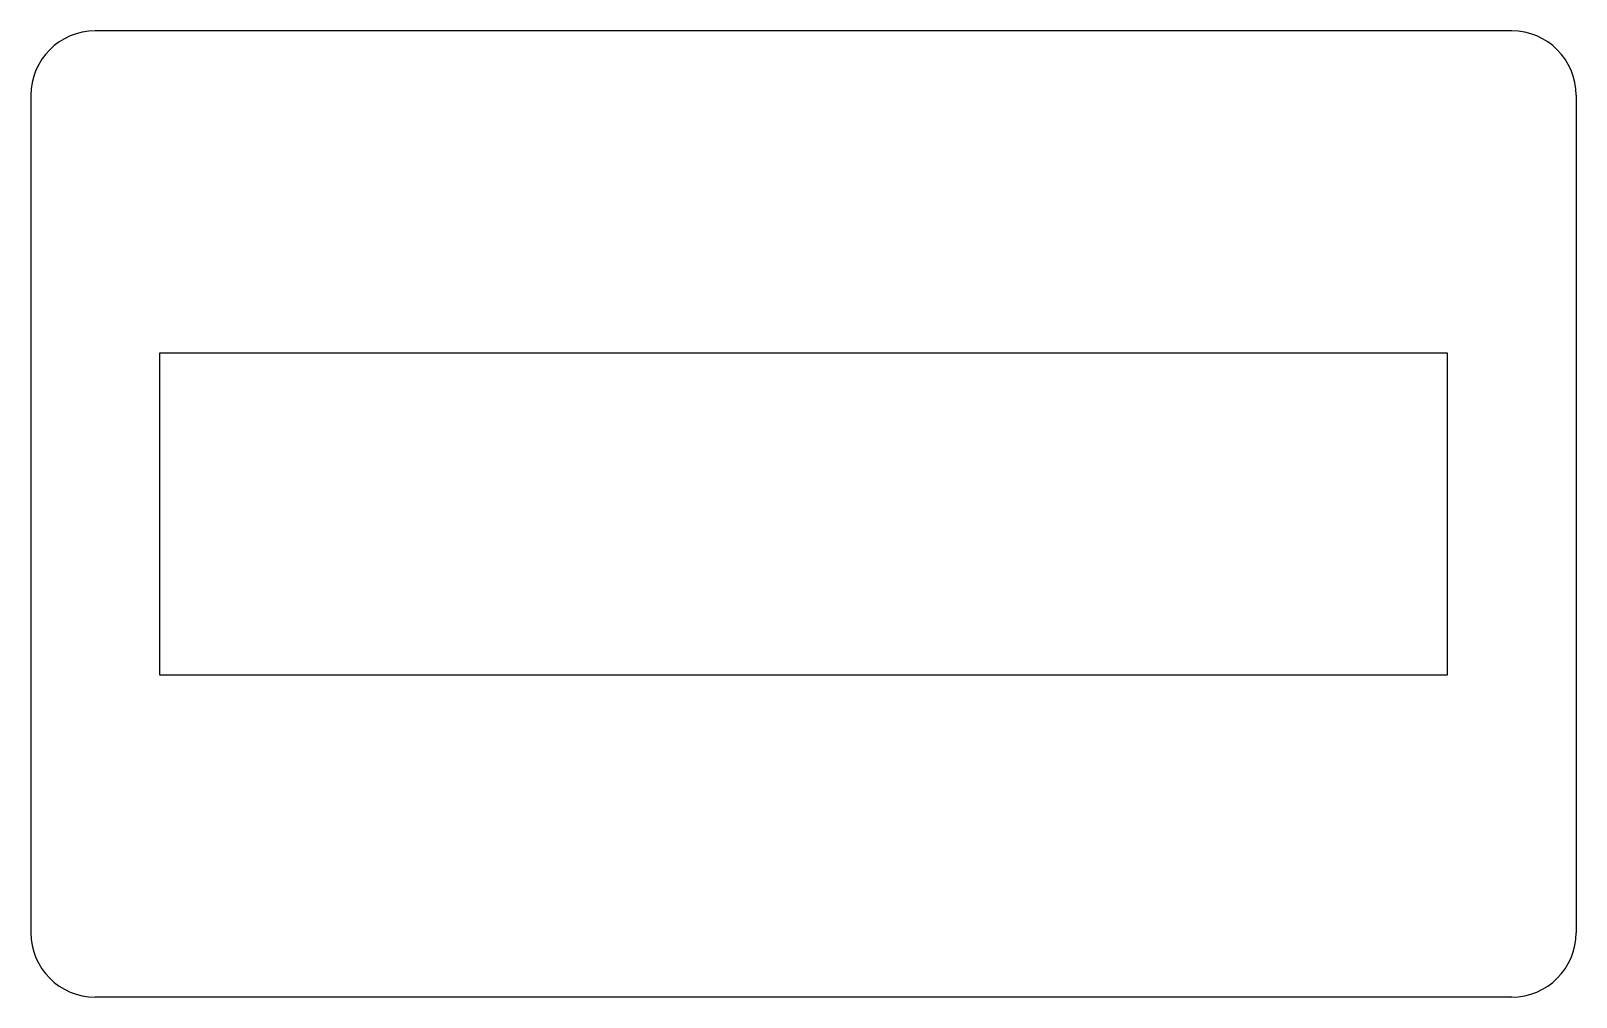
# Model space of a CAD drawing. Header units: millimetres. Extents: x -12 to 12, y 0 to 15.
import ezdxf

# ---------------------------------------------------------------- set-up
doc = ezdxf.new("R2010")
doc.units = ezdxf.units.MM

msp = doc.modelspace()

# ---------------------------------------------------------------- linework, layer by layer
at = {"color": 7, "linetype": 'Continuous', "lineweight": 25}
for p, q in [((11, 15), (-11, 15)), ((-12, 14), (-12, 1)), ((12, 14), (12, 1)), ((-10, 10), (10, 10)), ((-10, 5), (-10, 10)), ((10, 10), (10, 5)), ((10, 5), (-10, 5)), ((11, 0), (-11, 0))]:
    msp.add_line(p, q, dxfattribs=at)
for centre, start, end in [((-11, 14), 90, 180), ((11, 14), 0, 90), ((-11, 1), 180, 270), ((11, 1), 270, 0)]:
    msp.add_arc(centre, 1, start, end, dxfattribs=at)

doc.saveas('drawing.dxf')
